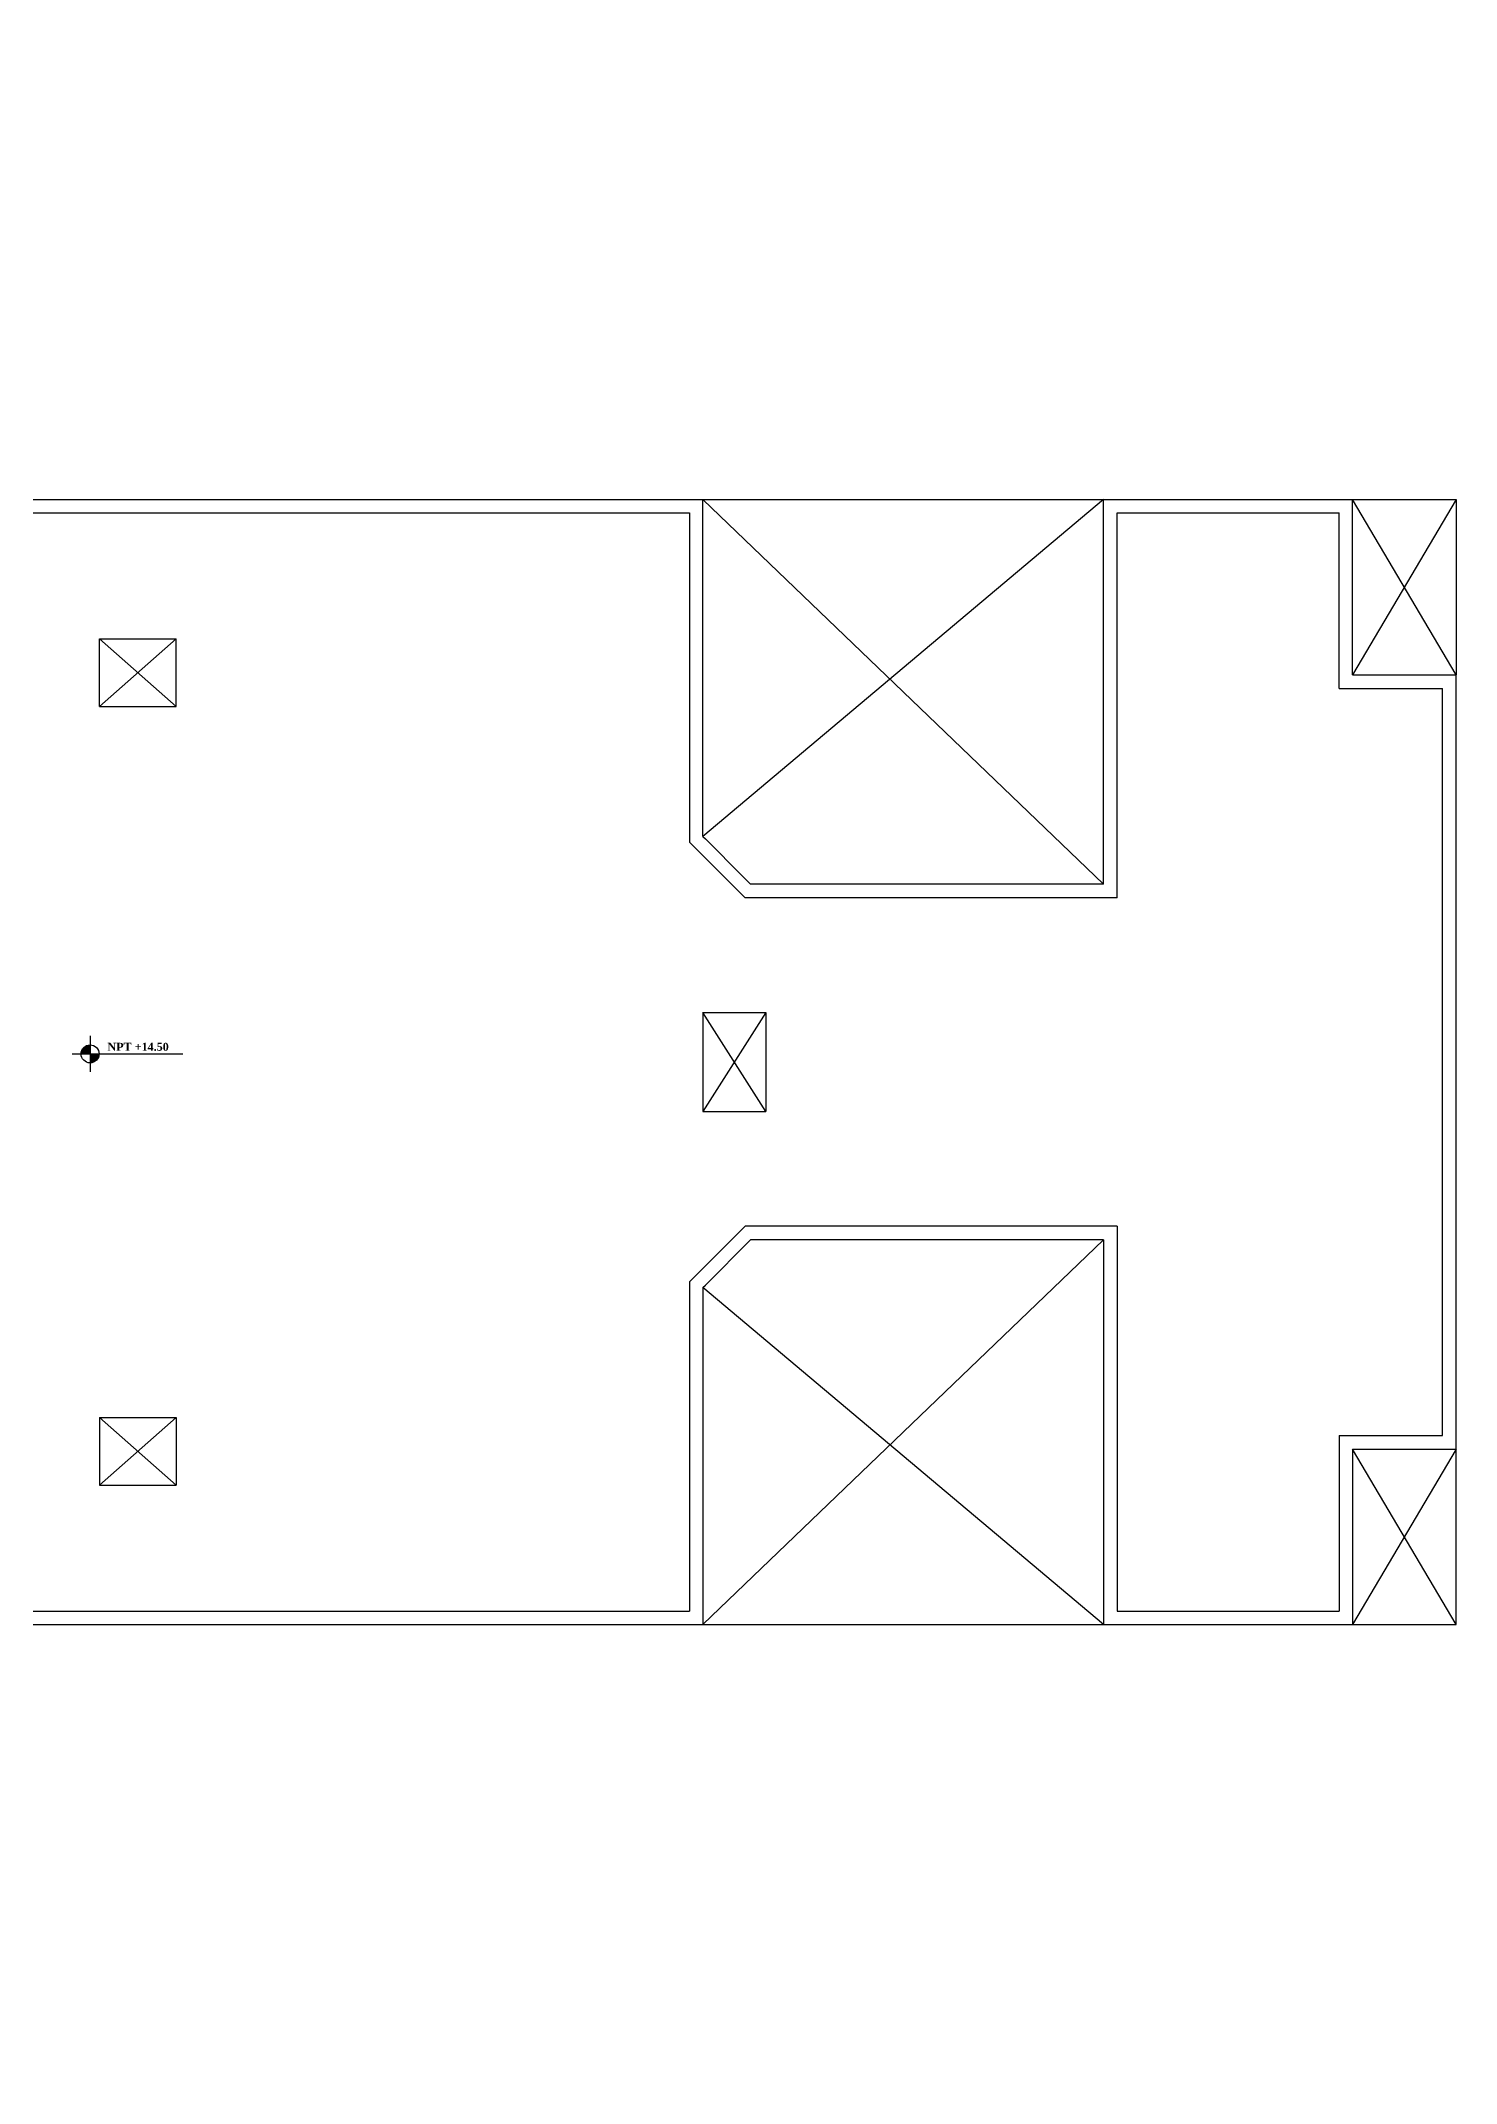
# Model space of a CAD drawing. Header units: millimetres. Extents: x 241.5 to 277.6, y 91.7 to 114.3.
# Drawn here: x 261.89 to 277.61, y 91.66 to 114.35 of the extents above; entities that cross this region are included whole.
import ezdxf

# ---------------------------------------------------------------- set-up
doc = ezdxf.new("R2010")
doc.units = ezdxf.units.MM
doc.linetypes.add('HIDDEN', pattern=[9.525, 6.35, -3.175])
for name, color, linetype in [('CORTE', 230, 'Continuous'), ('MUROS', 5, 'Continuous'), ('pisos', 8, 'Continuous'), ('PROYECCIONES', 6, 'HIDDEN'), ('TEXTOS', 4, 'Continuous')]:
    doc.layers.add(name, color=color, linetype=linetype)
doc.styles.add('TMR 3.5 mm Negrita', font='timesbd.ttf', dxfattribs={"height": 0.0889})

msp = doc.modelspace()

# ---------------------------------------------------------------- hatches: boundary and pattern name
at = {"layer": 'TEXTOS', "ltscale": 0.05}
h = msp.add_hatch(color=256, dxfattribs=at)
h.paths.add_polyline_path([(262.437, 103.194, 0.414214), (262.337, 103.094), (262.437, 103.094)])
h.paths.add_polyline_path([(262.537, 103.094), (262.437, 103.094), (262.437, 102.994, 0.414214)])

# ---------------------------------------------------------------- linework, layer by layer
at = {"layer": 'CORTE'}
for p, q in [((248.167, 109.253), (269.243, 109.253)), ((269.243, 105.508), (269.243, 109.253)), ((273.693, 104.978), (273.693, 109.253)), ((273.693, 109.253), (276.458, 109.253)), ((276.458, 107.303), (276.458, 109.253)), ((248.251, 109.103), (269.093, 109.103)), ((269.093, 109.103), (269.093, 105.446)), ((273.843, 104.828), (273.843, 109.103)), ((273.843, 109.103), (276.308, 109.103)), ((276.308, 107.153), (276.308, 109.103)), ((262.543, 107.703), (263.393, 107.703)), ((262.543, 106.953), (262.543, 107.703)), ((263.393, 106.953), (263.393, 107.703)), ((276.308, 107.153), (277.458, 107.153)), ((276.458, 107.303), (277.608, 107.303)), ((277.458, 98.853), (277.458, 107.153)), ((277.608, 98.703), (277.608, 107.303)), ((262.543, 106.953), (263.393, 106.953)), ((269.711, 104.828), (269.093, 105.446)), ((269.695, 105.057), (269.271, 105.481)), ((269.695, 105.057), (269.773, 104.978)), ((273.843, 104.828), (269.711, 104.828)), ((273.693, 104.978), (269.773, 104.978)), ((269.243, 103.553), (269.943, 103.553)), ((269.243, 103.553), (269.243, 102.453)), ((269.943, 103.553), (269.943, 102.453)), ((269.243, 102.453), (269.943, 102.453)), ((269.711, 101.178), (269.093, 100.561)), ((269.773, 101.028), (269.271, 100.526)), ((273.843, 101.178), (269.711, 101.178)), ((273.693, 101.028), (269.773, 101.028)), ((273.693, 101.028), (273.693, 96.753)), ((273.843, 101.178), (273.843, 96.903)), ((269.093, 100.561), (269.093, 96.903)), ((269.243, 100.499), (269.243, 96.753)), ((262.543, 99.053), (262.543, 98.303)), ((262.543, 99.053), (263.393, 99.053)), ((263.393, 99.053), (263.393, 98.303)), ((276.308, 98.853), (276.308, 96.903)), ((276.308, 98.853), (277.458, 98.853)), ((276.458, 98.703), (276.458, 96.753)), ((276.458, 98.703), (277.608, 98.703)), ((262.543, 98.303), (263.393, 98.303)), ((248.251, 96.903), (269.093, 96.903)), ((273.843, 96.903), (276.308, 96.903)), ((248.166, 96.753), (269.243, 96.753)), ((250.208, 96.753), (269.243, 96.753)), ((273.693, 96.753), (276.458, 96.753)), ((274.893, 96.753), (276.458, 96.753))]:
    msp.add_line(p, q, dxfattribs=at)
msp.add_arc((260.102, 103.003), 11.345, 187.7254, 187.7254, dxfattribs=at)
at = {"layer": 'MUROS'}
for p, q in [((269.243, 105.508), (269.271, 105.481)), ((269.243, 100.499), (269.271, 100.526))]:
    msp.add_line(p, q, dxfattribs=at)
at = {"layer": 'pisos', "ltscale": 0.05}
for p, q in [((269.243, 109.253), (273.693, 109.253)), ((276.458, 109.253), (277.608, 109.253)), ((277.608, 109.253), (277.608, 107.303)), ((277.608, 96.753), (277.608, 98.703)), ((269.243, 96.753), (273.693, 96.753)), ((276.458, 96.753), (277.608, 96.753))]:
    msp.add_line(p, q, dxfattribs=at)
at = {"layer": 'PROYECCIONES', "linetype": 'Continuous', "ltscale": 0.05}
for p, q in [((273.693, 104.978), (269.243, 109.253)), ((273.693, 109.253), (269.243, 105.508)), ((277.608, 107.303), (276.458, 109.253)), ((277.608, 109.253), (276.458, 107.303)), ((263.393, 106.953), (262.543, 107.703)), ((263.393, 107.703), (262.543, 106.953)), ((269.943, 103.553), (269.243, 102.453)), ((269.943, 102.453), (269.243, 103.553)), ((273.693, 101.028), (269.243, 96.753)), ((273.693, 96.753), (269.243, 100.499)), ((263.393, 98.303), (262.543, 99.053)), ((263.393, 99.053), (262.543, 98.303)), ((277.608, 98.703), (276.458, 96.753)), ((277.608, 96.753), (276.458, 98.703))]:
    msp.add_line(p, q, dxfattribs=at)
at = {"layer": 'TEXTOS'}
for p, q in [((262.437, 103.294), (262.437, 103.094)), ((262.237, 103.094), (263.468, 103.094)), ((262.437, 103.094), (262.437, 102.894))]:
    msp.add_line(p, q, dxfattribs=at)
msp.add_circle((262.437, 103.094), 0.1, dxfattribs=at)

# ---------------------------------------------------------------- texts
at = {"layer": 'TEXTOS', "insert": (262.63, 103.217), "char_height": 0.0889, "width": 0.82, "attachment_point": 1, "style": 'TMR 3.5 mm Negrita'}
msp.add_mtext('NPT +14.50', dxfattribs=at)

doc.saveas('drawing.dxf')
